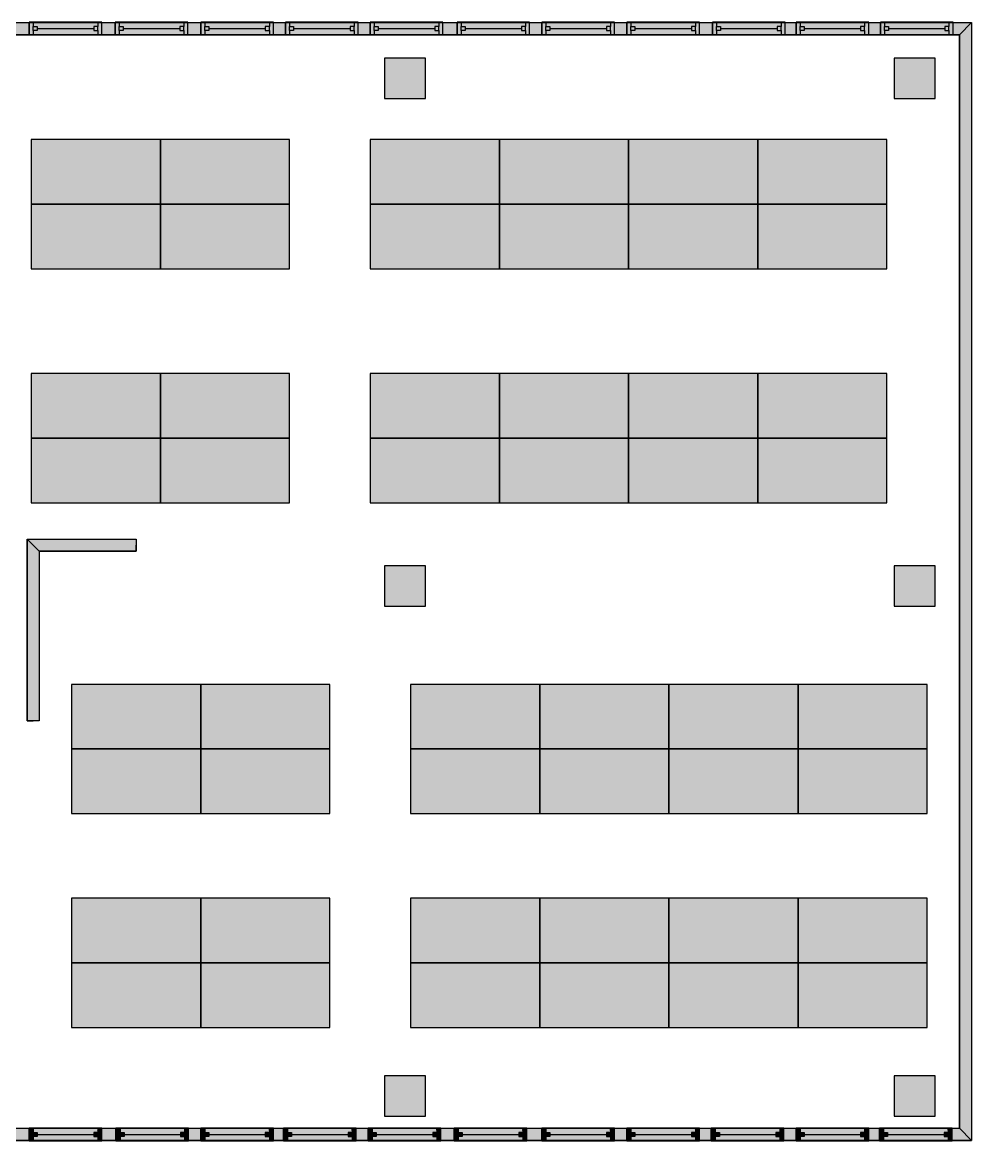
# Model space of a CAD drawing. Extents: x 454 to 49661, y 358 to 15361.
# Drawn here: x 37901 to 49661, y 1505 to 15361 of the extents above; entities that cross this region are included whole.
import ezdxf

# ---------------------------------------------------------------- set-up
doc = ezdxf.new("R2010")
doc.units = 0
doc.header["$LTSCALE"] = 501.19425
doc.header["$MEASUREMENT"] = 0
for name, color, linetype in [('MOUNTABLE', 7, 'CONTINUOUS'), ('OBSTACLE', 7, 'CONTINUOUS'), ('OCCUPIED', 7, 'CONTINUOUS'), ('WALL', 7, 'CONTINUOUS')]:
    doc.layers.add(name, color=color, linetype=linetype)
pattern_1 = [(45, (0, 0), (-2.2352, 2.2352), [])]

msp = doc.modelspace()

# ---------------------------------------------------------------- hatches: boundary and pattern name
at = {"layer": 'MOUNTABLE'}
for points in [[(42896, 14918), (42386, 14918), (42386, 14418), (42896, 14418)], [(49211, 14918), (48701, 14918), (48701, 14418), (49211, 14418)], [(37961, 8958), (39311, 8958), (39311, 8883), (39311, 8808), (38111, 8808)], [(38111, 8808), (38111, 6708), (38036, 6708), (37961, 6708), (37961, 8958)], [(42896, 8628), (42386, 8628), (42386, 8128), (42896, 8128)], [(49211, 8628), (48701, 8628), (48701, 8128), (49211, 8128)], [(42896, 2308), (42386, 2308), (42386, 1808), (42896, 1808)], [(49211, 2308), (48701, 2308), (48701, 1808), (49211, 1808)]]:
    msp.add_hatch(color=251, dxfattribs=at).paths.add_polyline_path(points)
at = {"layer": 'OBSTACLE'}
h = msp.add_hatch(dxfattribs=at)
h.set_pattern_fill('ANSI31', scale=25.4, style=0)
h.set_pattern_definition(pattern_1)
h.paths.add_polyline_path([(37986, 1508), (37986, 1658), (38036, 1658), (38036, 1608), (38036, 1558), (38036, 1508)], flags=0)
h.paths.add_polyline_path([(38886, 1508), (38886, 1658), (38836, 1658), (38836, 1608), (38836, 1558), (38836, 1508)], flags=0)
h = msp.add_hatch(dxfattribs=at)
h.set_pattern_fill('ANSI31', scale=25.4, style=0)
h.set_pattern_definition(pattern_1)
h.paths.add_polyline_path([(38036, 1608), (38086, 1608), (38086, 1558), (38036, 1558)], flags=0)
h.paths.add_polyline_path([(38836, 1608), (38786, 1608), (38786, 1558), (38836, 1558)], flags=0)
h = msp.add_hatch(dxfattribs=at)
h.set_pattern_fill('ANSI31', scale=25.4, style=0)
h.set_pattern_definition(pattern_1)
h.paths.add_polyline_path([(39061, 1508), (39061, 1658), (39111, 1658), (39111, 1608), (39111, 1558), (39111, 1508)], flags=0)
h.paths.add_polyline_path([(39961, 1508), (39961, 1658), (39911, 1658), (39911, 1608), (39911, 1558), (39911, 1508)], flags=0)
h = msp.add_hatch(dxfattribs=at)
h.set_pattern_fill('ANSI31', scale=25.4, style=0)
h.set_pattern_definition(pattern_1)
h.paths.add_polyline_path([(39111, 1608), (39161, 1608), (39161, 1558), (39111, 1558)], flags=0)
h.paths.add_polyline_path([(39911, 1608), (39861, 1608), (39861, 1558), (39911, 1558)], flags=0)
h = msp.add_hatch(dxfattribs=at)
h.set_pattern_fill('ANSI31', scale=25.4, style=0)
h.set_pattern_definition(pattern_1)
h.paths.add_polyline_path([(40111, 1508), (40111, 1658), (40161, 1658), (40161, 1608), (40161, 1558), (40161, 1508)], flags=0)
h.paths.add_polyline_path([(41011, 1508), (41011, 1658), (40961, 1658), (40961, 1608), (40961, 1558), (40961, 1508)], flags=0)
h = msp.add_hatch(dxfattribs=at)
h.set_pattern_fill('ANSI31', scale=25.4, style=0)
h.set_pattern_definition(pattern_1)
h.paths.add_polyline_path([(40161, 1608), (40211, 1608), (40211, 1558), (40161, 1558)], flags=0)
h.paths.add_polyline_path([(40961, 1608), (40911, 1608), (40911, 1558), (40961, 1558)], flags=0)
h = msp.add_hatch(dxfattribs=at)
h.set_pattern_fill('ANSI31', scale=25.4, style=0)
h.set_pattern_definition(pattern_1)
h.paths.add_polyline_path([(41136, 1508), (41136, 1658), (41186, 1658), (41186, 1608), (41186, 1558), (41186, 1508)], flags=0)
h.paths.add_polyline_path([(42036, 1508), (42036, 1658), (41986, 1658), (41986, 1608), (41986, 1558), (41986, 1508)], flags=0)
h = msp.add_hatch(dxfattribs=at)
h.set_pattern_fill('ANSI31', scale=25.4, style=0)
h.set_pattern_definition(pattern_1)
h.paths.add_polyline_path([(41186, 1608), (41236, 1608), (41236, 1558), (41186, 1558)], flags=0)
h.paths.add_polyline_path([(41986, 1608), (41936, 1608), (41936, 1558), (41986, 1558)], flags=0)
h = msp.add_hatch(dxfattribs=at)
h.set_pattern_fill('ANSI31', scale=25.4, style=0)
h.set_pattern_definition(pattern_1)
h.paths.add_polyline_path([(42186, 1508), (42186, 1658), (42236, 1658), (42236, 1608), (42236, 1558), (42236, 1508)], flags=0)
h.paths.add_polyline_path([(43086, 1508), (43086, 1658), (43036, 1658), (43036, 1608), (43036, 1558), (43036, 1508)], flags=0)
h = msp.add_hatch(dxfattribs=at)
h.set_pattern_fill('ANSI31', scale=25.4, style=0)
h.set_pattern_definition(pattern_1)
h.paths.add_polyline_path([(42236, 1608), (42286, 1608), (42286, 1558), (42236, 1558)], flags=0)
h.paths.add_polyline_path([(43036, 1608), (42986, 1608), (42986, 1558), (43036, 1558)], flags=0)
h = msp.add_hatch(dxfattribs=at)
h.set_pattern_fill('ANSI31', scale=25.4, style=0)
h.set_pattern_definition(pattern_1)
h.paths.add_polyline_path([(43251, 1508), (43251, 1658), (43301, 1658), (43301, 1608), (43301, 1558), (43301, 1508)], flags=0)
h.paths.add_polyline_path([(44151, 1508), (44151, 1658), (44101, 1658), (44101, 1608), (44101, 1558), (44101, 1508)], flags=0)
h = msp.add_hatch(dxfattribs=at)
h.set_pattern_fill('ANSI31', scale=25.4, style=0)
h.set_pattern_definition(pattern_1)
h.paths.add_polyline_path([(43301, 1608), (43351, 1608), (43351, 1558), (43301, 1558)], flags=0)
h.paths.add_polyline_path([(44101, 1608), (44051, 1608), (44051, 1558), (44101, 1558)], flags=0)
h = msp.add_hatch(dxfattribs=at)
h.set_pattern_fill('ANSI31', scale=25.4, style=0)
h.set_pattern_definition(pattern_1)
h.paths.add_polyline_path([(44336, 1508), (44336, 1658), (44386, 1658), (44386, 1608), (44386, 1558), (44386, 1508)], flags=0)
h.paths.add_polyline_path([(45236, 1508), (45236, 1658), (45186, 1658), (45186, 1608), (45186, 1558), (45186, 1508)], flags=0)
h = msp.add_hatch(dxfattribs=at)
h.set_pattern_fill('ANSI31', scale=25.4, style=0)
h.set_pattern_definition(pattern_1)
h.paths.add_polyline_path([(44386, 1608), (44436, 1608), (44436, 1558), (44386, 1558)], flags=0)
h.paths.add_polyline_path([(45186, 1608), (45136, 1608), (45136, 1558), (45186, 1558)], flags=0)
h = msp.add_hatch(dxfattribs=at)
h.set_pattern_fill('ANSI31', scale=25.4, style=0)
h.set_pattern_definition(pattern_1)
h.paths.add_polyline_path([(45391, 1508), (45391, 1658), (45441, 1658), (45441, 1608), (45441, 1558), (45441, 1508)], flags=0)
h.paths.add_polyline_path([(46291, 1508), (46291, 1658), (46241, 1658), (46241, 1608), (46241, 1558), (46241, 1508)], flags=0)
h = msp.add_hatch(dxfattribs=at)
h.set_pattern_fill('ANSI31', scale=25.4, style=0)
h.set_pattern_definition(pattern_1)
h.paths.add_polyline_path([(45441, 1608), (45491, 1608), (45491, 1558), (45441, 1558)], flags=0)
h.paths.add_polyline_path([(46241, 1608), (46191, 1608), (46191, 1558), (46241, 1558)], flags=0)
h = msp.add_hatch(dxfattribs=at)
h.set_pattern_fill('ANSI31', scale=25.4, style=0)
h.set_pattern_definition(pattern_1)
h.paths.add_polyline_path([(46436, 1508), (46436, 1658), (46486, 1658), (46486, 1608), (46486, 1558), (46486, 1508)], flags=0)
h.paths.add_polyline_path([(47336, 1508), (47336, 1658), (47286, 1658), (47286, 1608), (47286, 1558), (47286, 1508)], flags=0)
h = msp.add_hatch(dxfattribs=at)
h.set_pattern_fill('ANSI31', scale=25.4, style=0)
h.set_pattern_definition(pattern_1)
h.paths.add_polyline_path([(46486, 1608), (46536, 1608), (46536, 1558), (46486, 1558)], flags=0)
h.paths.add_polyline_path([(47286, 1608), (47236, 1608), (47236, 1558), (47286, 1558)], flags=0)
h = msp.add_hatch(dxfattribs=at)
h.set_pattern_fill('ANSI31', scale=25.4, style=0)
h.set_pattern_definition(pattern_1)
h.paths.add_polyline_path([(47486, 1508), (47486, 1658), (47536, 1658), (47536, 1608), (47536, 1558), (47536, 1508)], flags=0)
h.paths.add_polyline_path([(48386, 1508), (48386, 1658), (48336, 1658), (48336, 1608), (48336, 1558), (48336, 1508)], flags=0)
h = msp.add_hatch(dxfattribs=at)
h.set_pattern_fill('ANSI31', scale=25.4, style=0)
h.set_pattern_definition(pattern_1)
h.paths.add_polyline_path([(47536, 1608), (47586, 1608), (47586, 1558), (47536, 1558)], flags=0)
h.paths.add_polyline_path([(48336, 1608), (48286, 1608), (48286, 1558), (48336, 1558)], flags=0)
h = msp.add_hatch(dxfattribs=at)
h.set_pattern_fill('ANSI31', scale=25.4, style=0)
h.set_pattern_definition(pattern_1)
h.paths.add_polyline_path([(48521, 1508), (48521, 1658), (48571, 1658), (48571, 1608), (48571, 1558), (48571, 1508)], flags=0)
h.paths.add_polyline_path([(49421, 1508), (49421, 1658), (49371, 1658), (49371, 1608), (49371, 1558), (49371, 1508)], flags=0)
h = msp.add_hatch(dxfattribs=at)
h.set_pattern_fill('ANSI31', scale=25.4, style=0)
h.set_pattern_definition(pattern_1)
h.paths.add_polyline_path([(48571, 1608), (48621, 1608), (48621, 1558), (48571, 1558)], flags=0)
h.paths.add_polyline_path([(49371, 1608), (49321, 1608), (49321, 1558), (49371, 1558)], flags=0)
at = {"layer": 'OCCUPIED'}
for points in [[(38011, 13108), (39611, 13108), (39611, 13908), (38011, 13908)], [(39611, 13108), (41211, 13108), (41211, 13908), (39611, 13908)], [(42211, 13108), (43811, 13108), (43811, 13908), (42211, 13908)], [(43811, 13108), (45411, 13108), (45411, 13908), (43811, 13908)], [(45411, 13108), (47011, 13108), (47011, 13908), (45411, 13908)], [(47011, 13108), (48611, 13108), (48611, 13908), (47011, 13908)], [(38011, 12308), (39611, 12308), (39611, 13108), (38011, 13108)], [(39611, 12308), (41211, 12308), (41211, 13108), (39611, 13108)], [(42211, 12308), (43811, 12308), (43811, 13108), (42211, 13108)], [(43811, 12308), (45411, 12308), (45411, 13108), (43811, 13108)], [(45411, 12308), (47011, 12308), (47011, 13108), (45411, 13108)], [(47011, 12308), (48611, 12308), (48611, 13108), (47011, 13108)], [(38011, 10208), (39611, 10208), (39611, 11008), (38011, 11008)], [(39611, 10208), (41211, 10208), (41211, 11008), (39611, 11008)], [(42211, 10208), (43811, 10208), (43811, 11008), (42211, 11008)], [(43811, 10208), (45411, 10208), (45411, 11008), (43811, 11008)], [(45411, 10208), (47011, 10208), (47011, 11008), (45411, 11008)], [(47011, 10208), (48611, 10208), (48611, 11008), (47011, 11008)], [(38011, 9408), (39611, 9408), (39611, 10208), (38011, 10208)], [(39611, 9408), (41211, 9408), (41211, 10208), (39611, 10208)], [(42211, 9408), (43811, 9408), (43811, 10208), (42211, 10208)], [(43811, 9408), (45411, 9408), (45411, 10208), (43811, 10208)], [(45411, 9408), (47011, 9408), (47011, 10208), (45411, 10208)], [(47011, 9408), (48611, 9408), (48611, 10208), (47011, 10208)], [(38511, 6358), (40111, 6358), (40111, 7158), (38511, 7158)], [(40111, 6358), (41711, 6358), (41711, 7158), (40111, 7158)], [(42711, 6358), (44311, 6358), (44311, 7158), (42711, 7158)], [(44311, 6358), (45911, 6358), (45911, 7158), (44311, 7158)], [(45911, 6358), (47511, 6358), (47511, 7158), (45911, 7158)], [(47511, 6358), (49111, 6358), (49111, 7158), (47511, 7158)], [(38511, 5558), (40111, 5558), (40111, 6358), (38511, 6358)], [(40111, 5558), (41711, 5558), (41711, 6358), (40111, 6358)], [(42711, 5558), (44311, 5558), (44311, 6358), (42711, 6358)], [(44311, 5558), (45911, 5558), (45911, 6358), (44311, 6358)], [(45911, 5558), (47511, 5558), (47511, 6358), (45911, 6358)], [(47511, 5558), (49111, 5558), (49111, 6358), (47511, 6358)], [(38511, 3708), (40111, 3708), (40111, 4508), (38511, 4508)], [(40111, 3708), (41711, 3708), (41711, 4508), (40111, 4508)], [(42711, 3708), (44311, 3708), (44311, 4508), (42711, 4508)], [(44311, 3708), (45911, 3708), (45911, 4508), (44311, 4508)], [(45911, 3708), (47511, 3708), (47511, 4508), (45911, 4508)], [(47511, 3708), (49111, 3708), (49111, 4508), (47511, 4508)], [(38511, 2908), (40111, 2908), (40111, 3708), (38511, 3708)], [(40111, 2908), (41711, 2908), (41711, 3708), (40111, 3708)], [(42711, 2908), (44311, 2908), (44311, 3708), (42711, 3708)], [(44311, 2908), (45911, 2908), (45911, 3708), (44311, 3708)], [(45911, 2908), (47511, 2908), (47511, 3708), (45911, 3708)], [(47511, 2908), (49111, 2908), (49111, 3708), (47511, 3708)]]:
    msp.add_hatch(color=254, dxfattribs=at).paths.add_polyline_path(points)
at = {"layer": 'WALL'}
for points in [[(23812, 15358), (49661, 15358), (49511, 15208), (23962, 15208)], [(49661, 15358), (49661, 1508), (49511, 1658), (49511, 15208)], [(23861, 1658), (49511, 1658), (49661, 1508), (23711, 1508)]]:
    msp.add_hatch(color=253, dxfattribs=at).paths.add_polyline_path(points)

# ---------------------------------------------------------------- linework, layer by layer
at = {"layer": 'MOUNTABLE', "linetype": 'CONTINUOUS'}
for points in [[(42896, 14918), (42386, 14918), (42386, 14418), (42896, 14418)], [(49211, 14918), (48701, 14918), (48701, 14418), (49211, 14418)], [(37961, 8958), (39311, 8958), (39311, 8883), (39311, 8808), (38111, 8808)], [(38111, 8808), (38111, 6708), (38036, 6708), (37961, 6708), (37961, 8958)], [(42896, 8628), (42386, 8628), (42386, 8128), (42896, 8128)], [(49211, 8628), (48701, 8628), (48701, 8128), (49211, 8128)], [(42896, 2308), (42386, 2308), (42386, 1808), (42896, 1808)], [(49211, 2308), (48701, 2308), (48701, 1808), (49211, 1808)]]:
    msp.add_lwpolyline(points, close=True, dxfattribs=at)
for points in [[(37961, 8958), (39311, 8958), (39311, 8883)], [(37961, 8958), (37961, 6708), (38036, 6708)], [(38111, 8808), (39311, 8808), (39311, 8883)], [(38111, 8808), (38111, 6708), (38036, 6708)]]:
    msp.add_lwpolyline(points, dxfattribs=at)
at = {"layer": 'OBSTACLE', "linetype": 'CONTINUOUS'}
for p, q in [((37986, 15208), (37986, 15358)), ((37986, 15358), (38036, 15358)), ((37986, 15208), (37986, 15358)), ((38036, 15358), (38036, 15308)), ((38036, 15258), (38036, 15208)), ((38086, 15283), (38786, 15283)), ((38886, 15358), (38836, 15358)), ((38836, 15358), (38836, 15308)), ((38836, 15258), (38836, 15208)), ((38886, 15208), (38886, 15358)), ((38886, 15208), (38886, 15358)), ((39051, 15208), (39051, 15358)), ((39051, 15358), (39101, 15358)), ((39051, 15208), (39051, 15358)), ((39101, 15358), (39101, 15308)), ((39101, 15258), (39101, 15208)), ((39151, 15283), (39851, 15283)), ((39951, 15358), (39901, 15358)), ((39901, 15358), (39901, 15308)), ((39901, 15258), (39901, 15208)), ((39951, 15208), (39951, 15358)), ((39951, 15208), (39951, 15358)), ((40111, 15208), (40111, 15358)), ((40111, 15358), (40161, 15358)), ((40111, 15208), (40111, 15358)), ((40161, 15358), (40161, 15308)), ((40161, 15258), (40161, 15208)), ((40211, 15283), (40911, 15283)), ((41011, 15358), (40961, 15358)), ((40961, 15358), (40961, 15308)), ((40961, 15258), (40961, 15208)), ((41011, 15208), (41011, 15358)), ((41011, 15208), (41011, 15358)), ((41161, 15208), (41161, 15358)), ((41161, 15358), (41211, 15358)), ((41161, 15208), (41161, 15358)), ((41211, 15358), (41211, 15308)), ((41211, 15258), (41211, 15208)), ((41261, 15283), (41961, 15283)), ((42061, 15358), (42011, 15358)), ((42011, 15358), (42011, 15308)), ((42011, 15258), (42011, 15208)), ((42061, 15208), (42061, 15358)), ((42061, 15208), (42061, 15358)), ((42211, 15208), (42211, 15358)), ((42211, 15358), (42261, 15358)), ((42211, 15208), (42211, 15358)), ((42261, 15358), (42261, 15308)), ((42261, 15258), (42261, 15208)), ((42311, 15283), (43011, 15283)), ((43111, 15358), (43061, 15358)), ((43061, 15358), (43061, 15308)), ((43061, 15258), (43061, 15208)), ((43111, 15208), (43111, 15358)), ((43111, 15208), (43111, 15358)), ((43286, 15208), (43286, 15358)), ((43286, 15358), (43336, 15358)), ((43286, 15208), (43286, 15358)), ((43336, 15358), (43336, 15308)), ((43336, 15258), (43336, 15208)), ((43386, 15283), (44086, 15283)), ((44186, 15358), (44136, 15358)), ((44136, 15358), (44136, 15308)), ((44136, 15258), (44136, 15208)), ((44186, 15208), (44186, 15358)), ((44186, 15208), (44186, 15358)), ((44336, 15208), (44336, 15358)), ((44336, 15358), (44386, 15358)), ((44336, 15208), (44336, 15358)), ((44386, 15358), (44386, 15308)), ((44386, 15258), (44386, 15208)), ((44436, 15283), (45136, 15283)), ((45236, 15358), (45186, 15358)), ((45186, 15358), (45186, 15308)), ((45186, 15258), (45186, 15208)), ((45236, 15208), (45236, 15358)), ((45236, 15208), (45236, 15358)), ((45391, 15208), (45391, 15358)), ((45391, 15358), (45441, 15358)), ((45391, 15208), (45391, 15358)), ((45441, 15358), (45441, 15308)), ((45441, 15258), (45441, 15208)), ((45491, 15283), (46191, 15283)), ((46291, 15358), (46241, 15358)), ((46241, 15358), (46241, 15308)), ((46241, 15258), (46241, 15208)), ((46291, 15208), (46291, 15358)), ((46291, 15208), (46291, 15358)), ((46451, 15208), (46451, 15358)), ((46451, 15358), (46501, 15358)), ((46451, 15208), (46451, 15358)), ((46501, 15358), (46501, 15308)), ((46501, 15258), (46501, 15208)), ((46551, 15283), (47251, 15283)), ((47351, 15358), (47301, 15358)), ((47301, 15358), (47301, 15308)), ((47301, 15258), (47301, 15208)), ((47351, 15208), (47351, 15358)), ((47351, 15208), (47351, 15358)), ((47486, 15208), (47486, 15358)), ((47486, 15358), (47536, 15358)), ((47486, 15208), (47486, 15358)), ((47536, 15358), (47536, 15308)), ((47536, 15258), (47536, 15208)), ((47586, 15283), (48286, 15283)), ((48386, 15358), (48336, 15358)), ((48336, 15358), (48336, 15308)), ((48336, 15258), (48336, 15208)), ((48386, 15208), (48386, 15358)), ((48386, 15208), (48386, 15358)), ((48531, 15208), (48531, 15358)), ((48531, 15358), (48581, 15358)), ((48531, 15208), (48531, 15358)), ((48581, 15358), (48581, 15308)), ((48581, 15258), (48581, 15208)), ((48631, 15283), (49331, 15283)), ((49431, 15358), (49381, 15358)), ((49381, 15358), (49381, 15308)), ((49381, 15258), (49381, 15208)), ((49431, 15208), (49431, 15358)), ((49431, 15208), (49431, 15358)), ((38036, 15208), (37986, 15208)), ((38836, 15208), (38886, 15208)), ((39101, 15208), (39051, 15208)), ((39901, 15208), (39951, 15208)), ((40161, 15208), (40111, 15208)), ((40961, 15208), (41011, 15208)), ((41211, 15208), (41161, 15208)), ((42011, 15208), (42061, 15208)), ((42261, 15208), (42211, 15208)), ((43061, 15208), (43111, 15208)), ((43336, 15208), (43286, 15208)), ((44136, 15208), (44186, 15208)), ((44386, 15208), (44336, 15208)), ((45186, 15208), (45236, 15208)), ((45441, 15208), (45391, 15208)), ((46241, 15208), (46291, 15208)), ((46501, 15208), (46451, 15208)), ((47301, 15208), (47351, 15208)), ((47536, 15208), (47486, 15208)), ((48336, 15208), (48386, 15208)), ((48581, 15208), (48531, 15208)), ((49381, 15208), (49431, 15208)), ((37986, 1508), (37986, 1658)), ((37986, 1658), (38036, 1658)), ((37986, 1508), (37986, 1658)), ((38036, 1658), (38036, 1608)), ((38036, 1558), (38036, 1508)), ((38086, 1583), (38786, 1583)), ((38886, 1658), (38836, 1658)), ((38836, 1658), (38836, 1608)), ((38836, 1558), (38836, 1508)), ((38886, 1508), (38886, 1658)), ((38886, 1508), (38886, 1658)), ((39061, 1508), (39061, 1658)), ((39061, 1658), (39111, 1658)), ((39061, 1508), (39061, 1658)), ((39111, 1658), (39111, 1608)), ((39111, 1558), (39111, 1508)), ((39161, 1583), (39861, 1583)), ((39961, 1658), (39911, 1658)), ((39911, 1658), (39911, 1608)), ((39911, 1558), (39911, 1508)), ((39961, 1508), (39961, 1658)), ((39961, 1508), (39961, 1658)), ((40111, 1508), (40111, 1658)), ((40111, 1658), (40161, 1658)), ((40111, 1508), (40111, 1658)), ((40161, 1658), (40161, 1608)), ((40161, 1558), (40161, 1508)), ((40211, 1583), (40911, 1583)), ((41011, 1658), (40961, 1658)), ((40961, 1658), (40961, 1608)), ((40961, 1558), (40961, 1508)), ((41011, 1508), (41011, 1658)), ((41011, 1508), (41011, 1658)), ((41136, 1508), (41136, 1658)), ((41136, 1658), (41186, 1658)), ((41136, 1508), (41136, 1658)), ((41186, 1658), (41186, 1608)), ((41186, 1558), (41186, 1508)), ((41236, 1583), (41936, 1583)), ((42036, 1658), (41986, 1658)), ((41986, 1658), (41986, 1608)), ((41986, 1558), (41986, 1508)), ((42036, 1508), (42036, 1658)), ((42036, 1508), (42036, 1658)), ((42186, 1508), (42186, 1658)), ((42186, 1658), (42236, 1658)), ((42186, 1508), (42186, 1658)), ((42236, 1658), (42236, 1608)), ((42236, 1558), (42236, 1508)), ((42286, 1583), (42986, 1583)), ((43086, 1658), (43036, 1658)), ((43036, 1658), (43036, 1608)), ((43036, 1558), (43036, 1508)), ((43086, 1508), (43086, 1658)), ((43086, 1508), (43086, 1658)), ((43251, 1508), (43251, 1658)), ((43251, 1658), (43301, 1658)), ((43251, 1508), (43251, 1658)), ((43301, 1658), (43301, 1608)), ((43301, 1558), (43301, 1508)), ((43351, 1583), (44051, 1583)), ((44151, 1658), (44101, 1658)), ((44101, 1658), (44101, 1608)), ((44101, 1558), (44101, 1508)), ((44151, 1508), (44151, 1658)), ((44151, 1508), (44151, 1658)), ((44336, 1508), (44336, 1658)), ((44336, 1658), (44386, 1658)), ((44336, 1508), (44336, 1658)), ((44386, 1658), (44386, 1608)), ((44386, 1558), (44386, 1508)), ((44436, 1583), (45136, 1583)), ((45236, 1658), (45186, 1658)), ((45186, 1658), (45186, 1608)), ((45186, 1558), (45186, 1508)), ((45236, 1508), (45236, 1658)), ((45236, 1508), (45236, 1658)), ((45391, 1508), (45391, 1658)), ((45391, 1658), (45441, 1658)), ((45391, 1508), (45391, 1658)), ((45441, 1658), (45441, 1608)), ((45441, 1558), (45441, 1508)), ((45491, 1583), (46191, 1583)), ((46291, 1658), (46241, 1658)), ((46241, 1658), (46241, 1608)), ((46241, 1558), (46241, 1508)), ((46291, 1508), (46291, 1658)), ((46291, 1508), (46291, 1658)), ((46436, 1508), (46436, 1658)), ((46436, 1658), (46486, 1658)), ((46436, 1508), (46436, 1658)), ((46486, 1658), (46486, 1608)), ((46486, 1558), (46486, 1508)), ((46536, 1583), (47236, 1583)), ((47336, 1658), (47286, 1658)), ((47286, 1658), (47286, 1608)), ((47286, 1558), (47286, 1508)), ((47336, 1508), (47336, 1658)), ((47336, 1508), (47336, 1658)), ((47486, 1508), (47486, 1658)), ((47486, 1658), (47536, 1658)), ((47486, 1508), (47486, 1658)), ((47536, 1658), (47536, 1608)), ((47536, 1558), (47536, 1508)), ((47586, 1583), (48286, 1583)), ((48386, 1658), (48336, 1658)), ((48336, 1658), (48336, 1608)), ((48336, 1558), (48336, 1508)), ((48386, 1508), (48386, 1658)), ((48386, 1508), (48386, 1658)), ((48521, 1508), (48521, 1658)), ((48521, 1658), (48571, 1658)), ((48521, 1508), (48521, 1658)), ((48571, 1658), (48571, 1608)), ((48571, 1558), (48571, 1508)), ((48621, 1583), (49321, 1583)), ((49421, 1658), (49371, 1658)), ((49371, 1658), (49371, 1608)), ((49371, 1558), (49371, 1508)), ((49421, 1508), (49421, 1658)), ((49421, 1508), (49421, 1658)), ((38036, 1508), (37986, 1508)), ((38836, 1508), (38886, 1508)), ((39111, 1508), (39061, 1508)), ((39911, 1508), (39961, 1508)), ((40161, 1508), (40111, 1508)), ((40961, 1508), (41011, 1508)), ((41186, 1508), (41136, 1508)), ((41986, 1508), (42036, 1508)), ((42236, 1508), (42186, 1508)), ((43036, 1508), (43086, 1508)), ((43301, 1508), (43251, 1508)), ((44101, 1508), (44151, 1508)), ((44386, 1508), (44336, 1508)), ((45186, 1508), (45236, 1508)), ((45441, 1508), (45391, 1508)), ((46241, 1508), (46291, 1508)), ((46486, 1508), (46436, 1508)), ((47286, 1508), (47336, 1508)), ((47536, 1508), (47486, 1508)), ((48336, 1508), (48386, 1508)), ((48571, 1508), (48521, 1508)), ((49371, 1508), (49421, 1508))]:
    msp.add_line(p, q, dxfattribs=at)
for points in [[(37986, 15205), (38886, 15205), (38886, 15361), (37986, 15361)], [(38036, 15308), (38086, 15308), (38086, 15258), (38036, 15258)], [(38836, 15308), (38786, 15308), (38786, 15258), (38836, 15258)], [(39051, 15205), (39951, 15205), (39951, 15361), (39051, 15361)], [(39101, 15308), (39151, 15308), (39151, 15258), (39101, 15258)], [(39901, 15308), (39851, 15308), (39851, 15258), (39901, 15258)], [(40111, 15205), (41011, 15205), (41011, 15361), (40111, 15361)], [(40161, 15308), (40211, 15308), (40211, 15258), (40161, 15258)], [(40961, 15308), (40911, 15308), (40911, 15258), (40961, 15258)], [(41161, 15205), (42061, 15205), (42061, 15361), (41161, 15361)], [(41211, 15308), (41261, 15308), (41261, 15258), (41211, 15258)], [(42011, 15308), (41961, 15308), (41961, 15258), (42011, 15258)], [(42211, 15205), (43111, 15205), (43111, 15361), (42211, 15361)], [(42261, 15308), (42311, 15308), (42311, 15258), (42261, 15258)], [(43061, 15308), (43011, 15308), (43011, 15258), (43061, 15258)], [(43286, 15205), (44186, 15205), (44186, 15361), (43286, 15361)], [(43336, 15308), (43386, 15308), (43386, 15258), (43336, 15258)], [(44136, 15308), (44086, 15308), (44086, 15258), (44136, 15258)], [(44336, 15205), (45236, 15205), (45236, 15361), (44336, 15361)], [(44386, 15308), (44436, 15308), (44436, 15258), (44386, 15258)], [(45186, 15308), (45136, 15308), (45136, 15258), (45186, 15258)], [(45391, 15205), (46291, 15205), (46291, 15361), (45391, 15361)], [(45441, 15308), (45491, 15308), (45491, 15258), (45441, 15258)], [(46241, 15308), (46191, 15308), (46191, 15258), (46241, 15258)], [(46451, 15205), (47351, 15205), (47351, 15361), (46451, 15361)], [(46501, 15308), (46551, 15308), (46551, 15258), (46501, 15258)], [(47301, 15308), (47251, 15308), (47251, 15258), (47301, 15258)], [(47486, 15205), (48386, 15205), (48386, 15361), (47486, 15361)], [(47536, 15308), (47586, 15308), (47586, 15258), (47536, 15258)], [(48336, 15308), (48286, 15308), (48286, 15258), (48336, 15258)], [(48531, 15205), (49431, 15205), (49431, 15361), (48531, 15361)], [(48581, 15308), (48631, 15308), (48631, 15258), (48581, 15258)], [(49381, 15308), (49331, 15308), (49331, 15258), (49381, 15258)], [(37986, 1505), (38886, 1505), (38886, 1661), (37986, 1661)], [(38036, 1608), (38086, 1608), (38086, 1558), (38036, 1558)], [(38836, 1608), (38786, 1608), (38786, 1558), (38836, 1558)], [(39061, 1505), (39961, 1505), (39961, 1661), (39061, 1661)], [(39111, 1608), (39161, 1608), (39161, 1558), (39111, 1558)], [(39911, 1608), (39861, 1608), (39861, 1558), (39911, 1558)], [(40111, 1505), (41011, 1505), (41011, 1661), (40111, 1661)], [(40161, 1608), (40211, 1608), (40211, 1558), (40161, 1558)], [(40961, 1608), (40911, 1608), (40911, 1558), (40961, 1558)], [(41136, 1505), (42036, 1505), (42036, 1661), (41136, 1661)], [(41186, 1608), (41236, 1608), (41236, 1558), (41186, 1558)], [(41986, 1608), (41936, 1608), (41936, 1558), (41986, 1558)], [(42186, 1505), (43086, 1505), (43086, 1661), (42186, 1661)], [(42236, 1608), (42286, 1608), (42286, 1558), (42236, 1558)], [(43036, 1608), (42986, 1608), (42986, 1558), (43036, 1558)], [(43251, 1505), (44151, 1505), (44151, 1661), (43251, 1661)], [(43301, 1608), (43351, 1608), (43351, 1558), (43301, 1558)], [(44101, 1608), (44051, 1608), (44051, 1558), (44101, 1558)], [(44336, 1505), (45236, 1505), (45236, 1661), (44336, 1661)], [(44386, 1608), (44436, 1608), (44436, 1558), (44386, 1558)], [(45186, 1608), (45136, 1608), (45136, 1558), (45186, 1558)], [(45391, 1505), (46291, 1505), (46291, 1661), (45391, 1661)], [(45441, 1608), (45491, 1608), (45491, 1558), (45441, 1558)], [(46241, 1608), (46191, 1608), (46191, 1558), (46241, 1558)], [(46436, 1505), (47336, 1505), (47336, 1661), (46436, 1661)], [(46486, 1608), (46536, 1608), (46536, 1558), (46486, 1558)], [(47286, 1608), (47236, 1608), (47236, 1558), (47286, 1558)], [(47486, 1505), (48386, 1505), (48386, 1661), (47486, 1661)], [(47536, 1608), (47586, 1608), (47586, 1558), (47536, 1558)], [(48336, 1608), (48286, 1608), (48286, 1558), (48336, 1558)], [(48521, 1505), (49421, 1505), (49421, 1661), (48521, 1661)], [(48571, 1608), (48621, 1608), (48621, 1558), (48571, 1558)], [(49371, 1608), (49321, 1608), (49321, 1558), (49371, 1558)]]:
    msp.add_lwpolyline(points, close=True, dxfattribs=at)
at = {"layer": 'OCCUPIED', "linetype": 'CONTINUOUS'}
for points in [[(38011, 13108), (39611, 13108), (39611, 13908), (38011, 13908)], [(39611, 13108), (41211, 13108), (41211, 13908), (39611, 13908)], [(42211, 13108), (43811, 13108), (43811, 13908), (42211, 13908)], [(43811, 13108), (45411, 13108), (45411, 13908), (43811, 13908)], [(45411, 13108), (47011, 13108), (47011, 13908), (45411, 13908)], [(47011, 13108), (48611, 13108), (48611, 13908), (47011, 13908)], [(38011, 12308), (39611, 12308), (39611, 13108), (38011, 13108)], [(39611, 12308), (41211, 12308), (41211, 13108), (39611, 13108)], [(42211, 12308), (43811, 12308), (43811, 13108), (42211, 13108)], [(43811, 12308), (45411, 12308), (45411, 13108), (43811, 13108)], [(45411, 12308), (47011, 12308), (47011, 13108), (45411, 13108)], [(47011, 12308), (48611, 12308), (48611, 13108), (47011, 13108)], [(38011, 10208), (39611, 10208), (39611, 11008), (38011, 11008)], [(39611, 10208), (41211, 10208), (41211, 11008), (39611, 11008)], [(42211, 10208), (43811, 10208), (43811, 11008), (42211, 11008)], [(43811, 10208), (45411, 10208), (45411, 11008), (43811, 11008)], [(45411, 10208), (47011, 10208), (47011, 11008), (45411, 11008)], [(47011, 10208), (48611, 10208), (48611, 11008), (47011, 11008)], [(38011, 9408), (39611, 9408), (39611, 10208), (38011, 10208)], [(39611, 9408), (41211, 9408), (41211, 10208), (39611, 10208)], [(42211, 9408), (43811, 9408), (43811, 10208), (42211, 10208)], [(43811, 9408), (45411, 9408), (45411, 10208), (43811, 10208)], [(45411, 9408), (47011, 9408), (47011, 10208), (45411, 10208)], [(47011, 9408), (48611, 9408), (48611, 10208), (47011, 10208)], [(38511, 6358), (40111, 6358), (40111, 7158), (38511, 7158)], [(40111, 6358), (41711, 6358), (41711, 7158), (40111, 7158)], [(42711, 6358), (44311, 6358), (44311, 7158), (42711, 7158)], [(44311, 6358), (45911, 6358), (45911, 7158), (44311, 7158)], [(45911, 6358), (47511, 6358), (47511, 7158), (45911, 7158)], [(47511, 6358), (49111, 6358), (49111, 7158), (47511, 7158)], [(38511, 5558), (40111, 5558), (40111, 6358), (38511, 6358)], [(40111, 5558), (41711, 5558), (41711, 6358), (40111, 6358)], [(42711, 5558), (44311, 5558), (44311, 6358), (42711, 6358)], [(44311, 5558), (45911, 5558), (45911, 6358), (44311, 6358)], [(45911, 5558), (47511, 5558), (47511, 6358), (45911, 6358)], [(47511, 5558), (49111, 5558), (49111, 6358), (47511, 6358)], [(38511, 3708), (40111, 3708), (40111, 4508), (38511, 4508)], [(40111, 3708), (41711, 3708), (41711, 4508), (40111, 4508)], [(42711, 3708), (44311, 3708), (44311, 4508), (42711, 4508)], [(44311, 3708), (45911, 3708), (45911, 4508), (44311, 4508)], [(45911, 3708), (47511, 3708), (47511, 4508), (45911, 4508)], [(47511, 3708), (49111, 3708), (49111, 4508), (47511, 4508)], [(38511, 2908), (40111, 2908), (40111, 3708), (38511, 3708)], [(40111, 2908), (41711, 2908), (41711, 3708), (40111, 3708)], [(42711, 2908), (44311, 2908), (44311, 3708), (42711, 3708)], [(44311, 2908), (45911, 2908), (45911, 3708), (44311, 3708)], [(45911, 2908), (47511, 2908), (47511, 3708), (45911, 3708)], [(47511, 2908), (49111, 2908), (49111, 3708), (47511, 3708)]]:
    msp.add_lwpolyline(points, close=True, dxfattribs=at)
at = {"layer": 'WALL', "linetype": 'CONTINUOUS'}
for p, q in [((23812, 15358), (49661, 15358)), ((49661, 15358), (49661, 1508)), ((23962, 15208), (49511, 15208)), ((49511, 15208), (49511, 1658)), ((23861, 1658), (49511, 1658)), ((23711, 1508), (49661, 1508))]:
    msp.add_line(p, q, dxfattribs=at)
for points in [[(23812, 15358), (49661, 15358), (49511, 15208), (23962, 15208)], [(49661, 15358), (49661, 1508), (49511, 1658), (49511, 15208)], [(23861, 1658), (49511, 1658), (49661, 1508), (23711, 1508)]]:
    msp.add_lwpolyline(points, close=True, dxfattribs=at)

doc.saveas('drawing.dxf')
